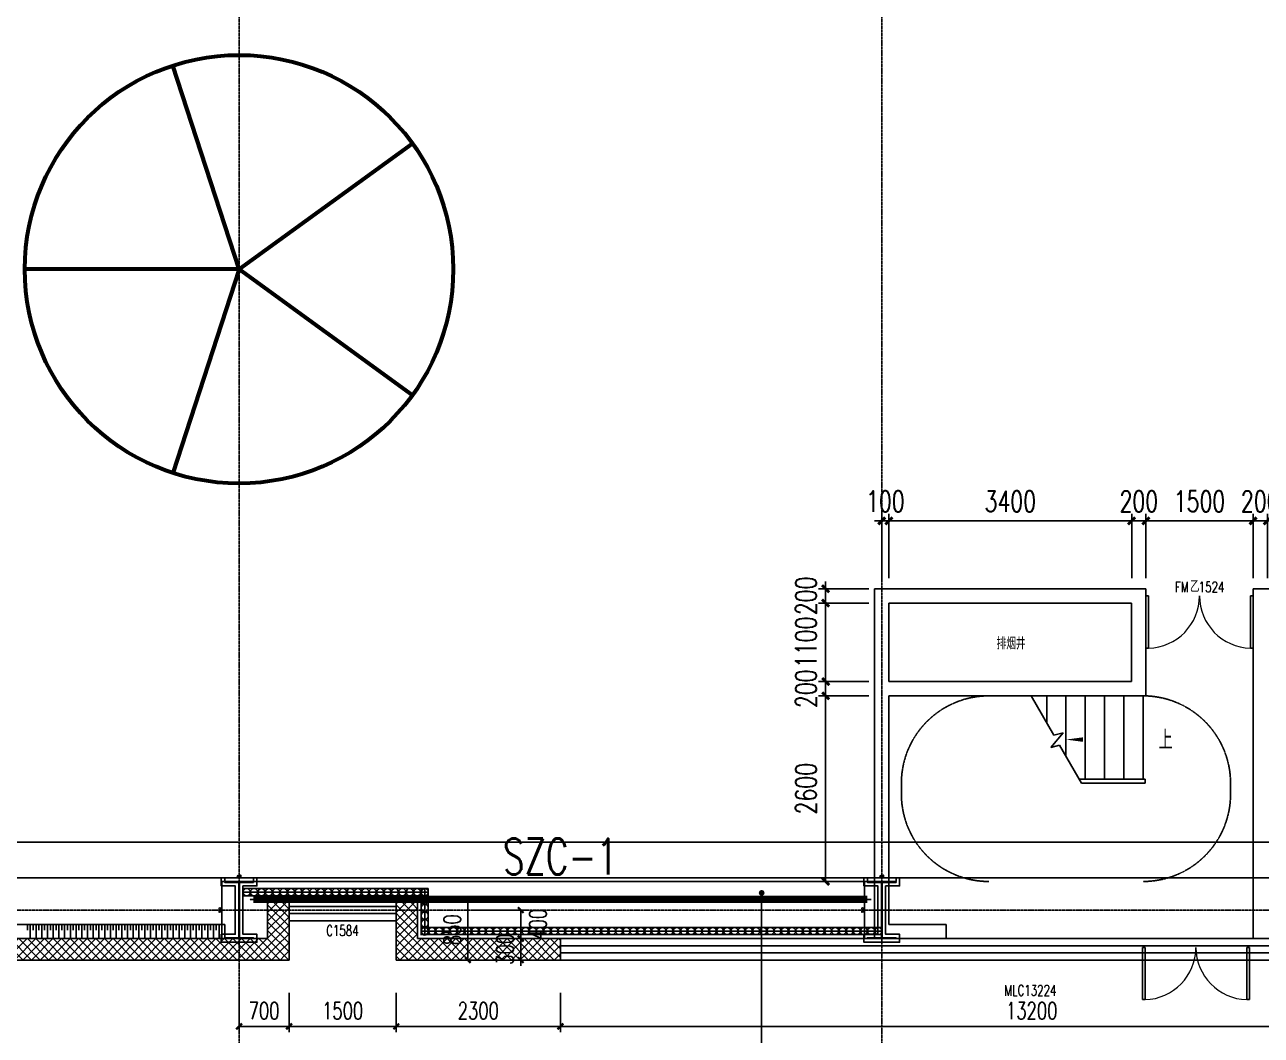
# Model space of a CAD drawing. Extents: x -954573 to 446329, y 489853 to 1226784.
# Drawn here: x -284856 to -267539, y 547166 to 561320 of the extents above; entities that cross this region are included whole.
import ezdxf
from ezdxf.enums import TextEntityAlignment as Align

# ---------------------------------------------------------------- set-up
doc = ezdxf.new("R2010")
doc.units = 0
doc.header["$LTSCALE"] = 10
doc.header["$MEASUREMENT"] = 0
for name, pattern in [('10平面$0$CENTER', [2, 1.25, -0.25, 0.25, -0.25]), ('10平面$0$DOTE', [2.42, 2, -0.2, 0.02, -0.2]), ('10平面$1$DASH', [0.35, 0.25, -0.1])]:
    doc.linetypes.add(name, pattern=pattern)
doc.layers.get('Defpoints').update_dxf_attribs({"color": 210})
for name, color, linetype in [('10平面$0$99平面图例外参$0$A-HATCH-2', 251, 'Continuous'), ('10平面$0$A-AXIS-DOTE', 8, '10平面$0$DOTE'), ('10平面$0$A-AXIS-DP', 8, 'Continuous'), ('10平面$0$A-AXIS-SYMB', 8, 'Continuous'), ('10平面$0$A-HATCH-2', 8, 'Continuous'), ('10平面$0$A-HRAIL', 8, 'Continuous'), ('10平面$0$A-LIN-V', 8, 'Continuous'), ('10平面$0$A-SFCE', 8, 'Continuous'), ('10平面$0$A-WINDOW', 8, 'Continuous'), ('10平面$0$A-加建区域', 252, 'Continuous'), ('10平面$0$AS-COLN', 8, 'Continuous'), ('10平面$0$AS-WALL', 8, 'Continuous'), ('10平面$0$DIM_SYMB', 8, 'Continuous'), ('10平面$0$DOOR_FIRE_TEXT', 7, 'Continuous'), ('10平面$0$PUB_HATCH', 8, 'Continuous'), ('10平面$0$PUB_TEXT', 8, 'Continuous'), ('10平面$0$建-窗', 8, 'Continuous'), ('10平面$0$建-门窗编号', 8, 'Continuous'), ('A-LIN-V', 9, 'Continuous')]:
    doc.layers.add(name, color=color, linetype=linetype)
doc.layers.add('10平面$0$THIN', color=7, linetype='Continuous', lineweight=0)
doc.layers.add('10平面$0$柱间支撑', color=6, linetype='10平面$0$CENTER', lineweight=0)
doc.styles.add('10平面$0$_TCH_DIM', font='SIMPLEX', dxfattribs={"bigfont": 'GBCBIG'})
doc.styles.add('10平面$0$_TCH_DIM_T3', font='SIMPLEX', dxfattribs={"width": 0.705882, "bigfont": 'GBCBIG'})
doc.styles.add('10平面$0$_TCH_WINDOW', font='SIMPLEX', dxfattribs={"height": 3.5, "bigfont": 'GBCBIG'})
doc.styles.add('10平面$0$A-WIN-LABEL', font='SIMPLEX', dxfattribs={"bigfont": 'GBCBIG'})
doc.styles.add('10平面$0$TSSD_Rein', font='tj-romans1.shx', dxfattribs={"width": 0.7, "bigfont": 'tj-hztxt.shx'})
doc.dimstyles.new('10平面$0$_TCH_ARCH&&10', dxfattribs={"dimtxt": 29.75, "dimasz": 10, "dimexe": 10, "dimexo": 10, "dimgap": 12.625, "dimtad": 1, "dimdec": 0, "dimzin": 0, "dimdsep": 46, "dimtxsty": '10平面$0$_TCH_DIM_T3', "dimblk": '10平面$0$_ArchTick', "dimcen": 0.09, "dimclrt": 7, "dimazin": 2, "dimtfac": 1, "dimtdec": 0, "dimtix": 1, "dimtmove": 2, "dimatfit": 3, "dimfxl": 0, "dimtolj": 1, "dimtzin": 0, "dimarcsym": 0})
doc.dimstyles.new('10平面$0$_TCH_ARCH&&100', dxfattribs={"dimtxt": 297.5, "dimasz": 100, "dimexe": 100, "dimexo": 100, "dimgap": 126.25, "dimtad": 1, "dimdec": 0, "dimzin": 0, "dimdsep": 46, "dimtxsty": '10平面$0$_TCH_DIM_T3', "dimblk": '10平面$0$_ArchTick', "dimcen": 0.09, "dimclrt": 7, "dimazin": 2, "dimtfac": 1, "dimtdec": 0, "dimtix": 1, "dimtmove": 2, "dimatfit": 3, "dimfxl": 0, "dimtolj": 1, "dimtzin": 0, "dimarcsym": 0})
doc.dimstyles.new('10平面$0$_TCH_ARCH&&80', dxfattribs={"dimtxt": 238, "dimasz": 80, "dimexe": 80, "dimexo": 80, "dimgap": 101, "dimtad": 1, "dimdec": 0, "dimzin": 0, "dimdsep": 46, "dimtxsty": '10平面$0$_TCH_DIM_T3', "dimblk": '10平面$0$_ArchTick', "dimcen": 0.09, "dimclrt": 7, "dimazin": 2, "dimtfac": 1, "dimtdec": 0, "dimtix": 1, "dimtmove": 2, "dimatfit": 3, "dimfxl": 0, "dimtolj": 1, "dimtzin": 0, "dimarcsym": 0})
pattern_1 = [(45, (60, 0), (-60.000061, 60.000061), []), (135, (60, 0), (-60.000061, -60.000061), [])]

# ---------------------------------------------------------------- blocks, each defined once
blk = doc.blocks.new('10平面$0$dote')
at = {"layer": '10平面$0$A-AXIS-DOTE', "ltscale": 2}
for p, q in [((-52117.8, -264080), (-52117.8, -75950)), ((-61117.8, -264080), (-61117.8, -178600)), ((98696.4, -255900), (-97273.6, -255900))]:
    blk.add_line(p, q, dxfattribs=at)
blk = doc.blocks.new('10平面$0$3243243')
at = {"layer": '10平面$0$A-AXIS-SYMB'}
blk.add_line((-274535.8, 549160), (-274535.8, 546320), dxfattribs=at)
at = {"layer": '10平面$0$A-AXIS-SYMB', "const_width": 40}
blk.add_lwpolyline([(-274535.8, 549180, 1), (-274535.8, 549140, 1)], format="xyb", close=True, dxfattribs=at)
at = {"layer": '10平面$0$A-SFCE', "color": 2, "linetype": '10平面$1$DASH'}
for p, q in [((-273004.2, 549319.9), (-281704.2, 549319.9)), ((-273004.2, 549069.9), (-281704.2, 549069.9))]:
    blk.add_line(p, q, dxfattribs=at)
blk = doc.blocks.new('10平面$0$4324324')
at = {"layer": '10平面$0$A-HATCH-2', "linetype": '10平面$1$DASH'}
for p, q in [((-312854.2, 549870), (-138054.2, 549870)), ((-312854.2, 549370), (-138054.2, 549370))]:
    blk.add_line(p, q, dxfattribs=at)
blk = doc.blocks.new('10平面$0$w4324324')
at = {"layer": '10平面$0$A-HATCH-2', "lineweight": 60}
for q in [(-1694760, 686605), (-1697614, 684532), (-1691907, 684532), (-1696524, 681178), (-1692997, 681178)]:
    blk.add_line((-1694760, 683605), q, dxfattribs=at)
blk.add_circle((-1694760, 683605), 3000, dxfattribs=at)
blk = doc.blocks.new('10平面$0$342343')
at = {"layer": '10平面$0$A-LIN-V'}
blk.add_blockref('10平面$0$w4324324', (1030710, 81556), dxfattribs=at)
blk = doc.blocks.new('10平面$0$_ArchTick')
at = {"color": 0, "linetype": 'ByBlock', "const_width": 0.4}
blk.add_lwpolyline([(-0.5, -0.5), (0.5, 0.5)], dxfattribs=at)
blk = doc.blocks.new('*D3408')
at = {"layer": '10平面$0$A-AXIS-DP', "color": 0, "lineweight": -2}
for p, q in [((-165054, 621030), (-165054, 621079)), ((-165054, 621069), (-164654, 621069)), ((-164654, 621030), (-164654, 621079))]:
    blk.add_line(p, q, dxfattribs=at)
at = {"layer": 'Defpoints', "color": 0}
for p in [(-165054, 621020), (-164654, 621069), (-164654, 621020)]:
    blk.add_point(p, dxfattribs=at)
at = {"layer": '10平面$0$A-AXIS-DP', "color": 0, "lineweight": -2, "xscale": 10, "yscale": 10, "zscale": 10, "rotation": 180}
blk.add_blockref('10平面$0$_ArchTick', (-165054, 621069), dxfattribs=at)
at = {"layer": '10平面$0$A-AXIS-DP', "color": 0, "lineweight": -2, "xscale": 10, "yscale": 10, "zscale": 10}
blk.add_blockref('10平面$0$_ArchTick', (-164654, 621069), dxfattribs=at)
at = {"layer": '10平面$0$A-AXIS-DP', "color": 7, "insert": (-164854, 621096), "char_height": 29.8, "attachment_point": 5, "style": '10平面$0$_TCH_DIM_T3'}
blk.add_mtext('\\A1;400', dxfattribs=at)
blk = doc.blocks.new('*D3409')
at = {"layer": '10平面$0$A-AXIS-DP', "color": 0, "lineweight": -2}
for p, q in [((-165064, 621020), (-165105, 621020)), ((-165095, 620220), (-165095, 621020)), ((-165064, 620220), (-165105, 620220))]:
    blk.add_line(p, q, dxfattribs=at)
at = {"layer": 'Defpoints', "color": 0}
for p in [(-165095, 621020), (-165054, 621020), (-165054, 620220)]:
    blk.add_point(p, dxfattribs=at)
at = {"layer": '10平面$0$A-AXIS-DP', "color": 0, "lineweight": -2, "xscale": 10, "yscale": 10, "zscale": 10}
for p, rotation in [((-165095, 621020), 90), ((-165095, 620220), 270)]:
    blk.add_blockref('10平面$0$_ArchTick', p, dxfattribs=dict(at, rotation=rotation))
at = {"layer": '10平面$0$A-AXIS-DP', "color": 7, "insert": (-165123, 620620), "char_height": 29.8, "attachment_point": 5, "rotation": 90, "style": '10平面$0$_TCH_DIM_T3'}
blk.add_mtext('\\A1;800', dxfattribs=at)
blk = doc.blocks.new('10平面$0$$DorLib2D$00000002')
for p, q in [((-0.5, 0), (-0.5, 0.4875)), ((-0.475, 0.4875), (-0.5, 0.4875)), ((-0.475, 0), (-0.475, 0.4875)), ((0.475, 0), (0.475, 0.4875)), ((0.475, 0.4875), (0.5, 0.4875)), ((0.5, 0), (0.5, 0.4875)), ((-0.5, 0), (-0.475, 0)), ((0.5, 0), (0.475, 0))]:
    blk.add_line(p, q)
at = {"lineweight": 13}
for centre, start, end in [((-0.4875, 0), 0, 88.53072), ((0.4875, 0), 91.46928, 180)]:
    blk.add_arc(centre, 0.4875, start, end, dxfattribs=at)
blk = doc.blocks.new('*D3497')
at = {"layer": '10平面$0$A-加建区域', "color": 0, "lineweight": -2}
for p, q in [((-272854, 554370), (-272954, 554370)), ((-272854, 553570), (-272854, 554470)), ((-272854, 554370), (-272754, 554370)), ((-272754, 553570), (-272754, 554470)), ((-272754, 554370), (-272654, 554370))]:
    blk.add_line(p, q, dxfattribs=at)
at = {"layer": 'Defpoints', "color": 0}
for p in [(-272754, 554370), (-272854, 553470), (-272754, 553470)]:
    blk.add_point(p, dxfattribs=at)
at = {"layer": '10平面$0$A-加建区域', "color": 0, "lineweight": -2, "xscale": 100, "yscale": 100, "zscale": 100}
blk.add_blockref('10平面$0$_ArchTick', (-272854, 554370), dxfattribs=at)
at = {"layer": '10平面$0$A-加建区域', "color": 0, "lineweight": -2, "xscale": 100, "yscale": 100, "zscale": 100, "rotation": 180}
blk.add_blockref('10平面$0$_ArchTick', (-272754, 554370), dxfattribs=at)
at = {"layer": '10平面$0$A-加建区域', "color": 7, "insert": (-272804, 554645), "char_height": 297.5, "attachment_point": 5, "style": '10平面$0$_TCH_DIM_T3'}
blk.add_mtext('\\A1;100', dxfattribs=at)
blk = doc.blocks.new('*D3498')
at = {"layer": '10平面$0$A-加建区域', "color": 0, "lineweight": -2}
for p, q in [((-272754, 553570), (-272754, 554470)), ((-272754, 554370), (-269354, 554370)), ((-269354, 553570), (-269354, 554470))]:
    blk.add_line(p, q, dxfattribs=at)
at = {"layer": 'Defpoints', "color": 0}
for p in [(-269354, 554370), (-272754, 553470), (-269354, 553470)]:
    blk.add_point(p, dxfattribs=at)
at = {"layer": '10平面$0$A-加建区域', "color": 0, "lineweight": -2, "xscale": 100, "yscale": 100, "zscale": 100, "rotation": 180}
blk.add_blockref('10平面$0$_ArchTick', (-272754, 554370), dxfattribs=at)
at = {"layer": '10平面$0$A-加建区域', "color": 0, "lineweight": -2, "xscale": 100, "yscale": 100, "zscale": 100}
blk.add_blockref('10平面$0$_ArchTick', (-269354, 554370), dxfattribs=at)
at = {"layer": '10平面$0$A-加建区域', "color": 7, "insert": (-271054, 554645), "char_height": 297.5, "attachment_point": 5, "style": '10平面$0$_TCH_DIM_T3'}
blk.add_mtext('\\A1;3400', dxfattribs=at)
blk = doc.blocks.new('*D3499')
at = {"layer": '10平面$0$A-加建区域', "color": 0, "lineweight": -2}
for p, q in [((-269354, 554370), (-269454, 554370)), ((-269354, 553570), (-269354, 554470)), ((-269354, 554370), (-269154, 554370)), ((-269154, 553570), (-269154, 554470)), ((-269154, 554370), (-269054, 554370))]:
    blk.add_line(p, q, dxfattribs=at)
at = {"layer": 'Defpoints', "color": 0}
for p in [(-269154, 554370), (-269354, 553470), (-269154, 553470)]:
    blk.add_point(p, dxfattribs=at)
at = {"layer": '10平面$0$A-加建区域', "color": 0, "lineweight": -2, "xscale": 100, "yscale": 100, "zscale": 100}
blk.add_blockref('10平面$0$_ArchTick', (-269354, 554370), dxfattribs=at)
at = {"layer": '10平面$0$A-加建区域', "color": 0, "lineweight": -2, "xscale": 100, "yscale": 100, "zscale": 100, "rotation": 180}
blk.add_blockref('10平面$0$_ArchTick', (-269154, 554370), dxfattribs=at)
at = {"layer": '10平面$0$A-加建区域', "color": 7, "insert": (-269254, 554645), "char_height": 297.5, "attachment_point": 5, "style": '10平面$0$_TCH_DIM_T3'}
blk.add_mtext('\\A1;200', dxfattribs=at)
blk = doc.blocks.new('*D3500')
at = {"layer": '10平面$0$A-加建区域', "color": 0, "lineweight": -2}
for p, q in [((-269154, 553570), (-269154, 554470)), ((-269154, 554370), (-267654, 554370)), ((-267654, 553570), (-267654, 554470))]:
    blk.add_line(p, q, dxfattribs=at)
at = {"layer": 'Defpoints', "color": 0}
for p in [(-267654, 554370), (-269154, 553470), (-267654, 553470)]:
    blk.add_point(p, dxfattribs=at)
at = {"layer": '10平面$0$A-加建区域', "color": 0, "lineweight": -2, "xscale": 100, "yscale": 100, "zscale": 100, "rotation": 180}
blk.add_blockref('10平面$0$_ArchTick', (-269154, 554370), dxfattribs=at)
at = {"layer": '10平面$0$A-加建区域', "color": 0, "lineweight": -2, "xscale": 100, "yscale": 100, "zscale": 100}
blk.add_blockref('10平面$0$_ArchTick', (-267654, 554370), dxfattribs=at)
at = {"layer": '10平面$0$A-加建区域', "color": 7, "insert": (-268404, 554645), "char_height": 297.5, "attachment_point": 5, "style": '10平面$0$_TCH_DIM_T3'}
blk.add_mtext('\\A1;1500', dxfattribs=at)
blk = doc.blocks.new('*D3501')
at = {"layer": '10平面$0$A-加建区域', "color": 0, "lineweight": -2}
for p, q in [((-267654, 554370), (-267754, 554370)), ((-267654, 553570), (-267654, 554470)), ((-267654, 554370), (-267454, 554370)), ((-267454, 553570), (-267454, 554470)), ((-267454, 554370), (-267354, 554370))]:
    blk.add_line(p, q, dxfattribs=at)
at = {"layer": 'Defpoints', "color": 0}
for p in [(-267454, 554370), (-267654, 553470), (-267454, 553470)]:
    blk.add_point(p, dxfattribs=at)
at = {"layer": '10平面$0$A-加建区域', "color": 0, "lineweight": -2, "xscale": 100, "yscale": 100, "zscale": 100}
blk.add_blockref('10平面$0$_ArchTick', (-267654, 554370), dxfattribs=at)
at = {"layer": '10平面$0$A-加建区域', "color": 0, "lineweight": -2, "xscale": 100, "yscale": 100, "zscale": 100, "rotation": 180}
blk.add_blockref('10平面$0$_ArchTick', (-267454, 554370), dxfattribs=at)
at = {"layer": '10平面$0$A-加建区域', "color": 7, "insert": (-267554, 554645), "char_height": 297.5, "attachment_point": 5, "style": '10平面$0$_TCH_DIM_T3'}
blk.add_mtext('\\A1;200', dxfattribs=at)
blk = doc.blocks.new('*D3504')
at = {"layer": '10平面$0$A-加建区域', "color": 0, "lineweight": -2}
for p, q in [((-273034, 551920), (-273740, 551920)), ((-273640, 549320), (-273640, 551920)), ((-273034, 549320), (-273740, 549320))]:
    blk.add_line(p, q, dxfattribs=at)
at = {"layer": 'Defpoints', "color": 0}
for p in [(-273640, 551920), (-272934, 551920), (-272934, 549320)]:
    blk.add_point(p, dxfattribs=at)
at = {"layer": '10平面$0$A-加建区域', "color": 0, "lineweight": -2, "xscale": 100, "yscale": 100, "zscale": 100}
for p, rotation in [((-273640, 551920), 90), ((-273640, 549320), 270)]:
    blk.add_blockref('10平面$0$_ArchTick', p, dxfattribs=dict(at, rotation=rotation))
at = {"layer": '10平面$0$A-加建区域', "color": 7, "insert": (-273915, 550620), "char_height": 297.5, "attachment_point": 5, "rotation": 90, "style": '10平面$0$_TCH_DIM_T3'}
blk.add_mtext('\\A1;2600', dxfattribs=at)
blk = doc.blocks.new('*D3505')
at = {"layer": '10平面$0$A-加建区域', "color": 0, "lineweight": -2}
for p, q in [((-273034, 552120), (-273740, 552120)), ((-273640, 552120), (-273640, 552220)), ((-273640, 551920), (-273640, 552120)), ((-273034, 551920), (-273740, 551920)), ((-273640, 551920), (-273640, 551820))]:
    blk.add_line(p, q, dxfattribs=at)
at = {"layer": 'Defpoints', "color": 0}
for p in [(-273640, 552120), (-272934, 552120), (-272934, 551920)]:
    blk.add_point(p, dxfattribs=at)
at = {"layer": '10平面$0$A-加建区域', "color": 0, "lineweight": -2, "xscale": 100, "yscale": 100, "zscale": 100}
for p, rotation in [((-273640, 552120), 270), ((-273640, 551920), 90)]:
    blk.add_blockref('10平面$0$_ArchTick', p, dxfattribs=dict(at, rotation=rotation))
at = {"layer": '10平面$0$A-加建区域', "color": 7, "insert": (-273915, 552020), "char_height": 297.5, "attachment_point": 5, "rotation": 90, "style": '10平面$0$_TCH_DIM_T3'}
blk.add_mtext('\\A1;200', dxfattribs=at)
blk = doc.blocks.new('*D3506')
at = {"layer": '10平面$0$A-加建区域', "color": 0, "lineweight": -2}
for p, q in [((-273034, 553220), (-273740, 553220)), ((-273640, 552120), (-273640, 553220)), ((-273034, 552120), (-273740, 552120))]:
    blk.add_line(p, q, dxfattribs=at)
at = {"layer": 'Defpoints', "color": 0}
for p in [(-273640, 553220), (-272934, 553220), (-272934, 552120)]:
    blk.add_point(p, dxfattribs=at)
at = {"layer": '10平面$0$A-加建区域', "color": 0, "lineweight": -2, "xscale": 100, "yscale": 100, "zscale": 100}
for p, rotation in [((-273640, 553220), 90), ((-273640, 552120), 270)]:
    blk.add_blockref('10平面$0$_ArchTick', p, dxfattribs=dict(at, rotation=rotation))
at = {"layer": '10平面$0$A-加建区域', "color": 7, "insert": (-273915, 552670), "char_height": 297.5, "attachment_point": 5, "rotation": 90, "style": '10平面$0$_TCH_DIM_T3'}
blk.add_mtext('\\A1;1100', dxfattribs=at)
blk = doc.blocks.new('*D3507')
at = {"layer": '10平面$0$A-加建区域', "color": 0, "lineweight": -2}
for p, q in [((-273640, 553420), (-273640, 553520)), ((-273034, 553420), (-273740, 553420)), ((-273640, 553220), (-273640, 553420)), ((-273034, 553220), (-273740, 553220)), ((-273640, 553220), (-273640, 553120))]:
    blk.add_line(p, q, dxfattribs=at)
at = {"layer": 'Defpoints', "color": 0}
for p in [(-273640, 553420), (-272934, 553420), (-272934, 553220)]:
    blk.add_point(p, dxfattribs=at)
at = {"layer": '10平面$0$A-加建区域', "color": 0, "lineweight": -2, "xscale": 100, "yscale": 100, "zscale": 100}
for p, rotation in [((-273640, 553420), 270), ((-273640, 553220), 90)]:
    blk.add_blockref('10平面$0$_ArchTick', p, dxfattribs=dict(at, rotation=rotation))
at = {"layer": '10平面$0$A-加建区域', "color": 7, "insert": (-273915, 553320), "char_height": 297.5, "attachment_point": 5, "rotation": 90, "style": '10平面$0$_TCH_DIM_T3'}
blk.add_mtext('\\A1;200', dxfattribs=at)
blk = doc.blocks.new('10平面$0$23124232432')
at = {"layer": '10平面$0$柱间支撑', "const_width": 100}
blk.add_lwpolyline([(-273054, 549070), (-281654, 549070)], dxfattribs=at)
at = {"layer": '10平面$0$THIN', "style": '10平面$0$TSSD_Rein', "width": 0.7}
blk.add_text('SZC-1', height=500, dxfattribs=at).set_placement((-277354, 549270), align=Align.BOTTOM_CENTER)
blk = doc.blocks.new('10平面$0$99平面图例外参$0$$LinePat$填挖边坡')
at = {"color": 0}
for p, q in [((0, 0), (0, -1500)), ((300, 0), (300, -600))]:
    blk.add_line(p, q, dxfattribs=at)
at = {"layer": 'Defpoints', "color": 0}
blk.add_point((600, 0), dxfattribs=at)
blk = doc.blocks.new('10平面$0$99平面图例外参$0$$LinePat$圆环')
for points in [[(0, 150), (300, 150)], [(0, 0), (300, 0)], [(0, -150), (300, -150)]]:
    blk.add_lwpolyline(points)
at = {"color": 0}
blk.add_circle((150, 0), 150, dxfattribs=at)
blk = doc.blocks.new('10平面$0$34242343243')
at = {"layer": '10平面$0$A-LIN-V'}
for q in [(-313254, 548720), (-282054, 548532)]:
    blk.add_line((-282054, 548720), q, dxfattribs=at)
at = {"layer": '10平面$0$99平面图例外参$0$A-HATCH-2', "color": 203, "xscale": -0.1335034007147995, "yscale": 0.1333333333333333, "zscale": 0.1333333333333333, "rotation": 9.563318506210876e-10}
for p in [(-284778, 548720), (-284698, 548720), (-284617, 548720), (-284537, 548720), (-284457, 548720), (-284377, 548720), (-284297, 548720), (-284217, 548720), (-284137, 548720), (-284057, 548720), (-283977, 548720), (-283897, 548720), (-283816, 548720), (-283736, 548720), (-283656, 548720), (-283576, 548720), (-283496, 548720), (-283416, 548720), (-283336, 548720), (-283256, 548720), (-283176, 548720), (-283096, 548720), (-283015, 548720), (-282935, 548720), (-282855, 548720), (-282775, 548720), (-282695, 548720), (-282615, 548720), (-282535, 548720), (-282455, 548720), (-282375, 548720), (-282294, 548720), (-282214, 548720), (-282134, 548720), (-282054, 548720)]:
    blk.add_blockref('10平面$0$99平面图例外参$0$$LinePat$填挖边坡', p, dxfattribs=at)
at = {"layer": '10平面$0$A-HRAIL', "yscale": 0.3333333333333333, "zscale": 0.3333333333333333}
for p, xscale, rotation in [((-281696, 549170), 0.3461333288391431, 180), ((-281593, 549170), 0.3461333288391431, 180), ((-281489, 549170), 0.3461333288391431, 180), ((-281385, 549170), 0.3461333288391431, 180), ((-281281, 549170), 0.3461333288391431, 180), ((-281177, 549170), 0.3461333288391431, 180), ((-281073, 549170), 0.3461333288391431, 180), ((-280969, 549170), 0.3461333288391431, 180), ((-280866, 549170), 0.3461333288391431, 180), ((-280762, 549170), 0.3461333288391431, 180), ((-280658, 549170), 0.3461333288391431, 180), ((-280554, 549170), 0.3461333288391431, 180), ((-280450, 549170), 0.3461333288391431, 180), ((-280346, 549170), 0.3461333288391431, 180), ((-280243, 549170), 0.3461333288391431, 180), ((-280139, 549170), 0.3461333288391431, 180), ((-280035, 549170), 0.3461333288391431, 180), ((-279931, 549170), 0.3461333288391431, 180), ((-279827, 549170), 0.3461333288391431, 180), ((-279723, 549170), 0.3461333288391431, 180), ((-279620, 549170), 0.3461333288391431, 180), ((-279516, 549170), 0.3461333288391431, 180), ((-279412, 549170), 0.3461333288391431, 180), ((-279308, 549170), 0.3461333288391431, 180), ((-279204, 549170), 0.3461333288391431, 180), ((-279254, 549220), 0.3611111227129974, 270), ((-279254, 549112), 0.3611111227129974, 270), ((-279254, 549003), 0.3611111227129974, 270), ((-279254, 548895), 0.3611111227129974, 270), ((-279254, 548787), 0.3611111227129974, 270), ((-279254, 548678), 0.3611111227129974, 270), ((-279203, 548626), 0.336163315173153, 180.0000000002036), ((-279102, 548626), 0.336163315173153, 180.0000000002036), ((-279002, 548626), 0.336163315173153, 180.0000000002036), ((-278901, 548626), 0.336163315173153, 180.0000000002036), ((-278800, 548626), 0.336163315173153, 180.0000000002036), ((-278699, 548626), 0.336163315173153, 180.0000000002036), ((-278598, 548626), 0.336163315173153, 180.0000000002036), ((-278497, 548626), 0.336163315173153, 180.0000000002036), ((-278397, 548626), 0.336163315173153, 180.0000000002036), ((-278296, 548626), 0.336163315173153, 180.0000000002036), ((-278195, 548626), 0.336163315173153, 180.0000000002036), ((-278094, 548626), 0.336163315173153, 180.0000000002036), ((-277993, 548626), 0.336163315173153, 180.0000000002036), ((-277892, 548626), 0.336163315173153, 180.0000000002036), ((-277791, 548626), 0.336163315173153, 180.0000000002036), ((-277691, 548626), 0.336163315173153, 180.0000000002036), ((-277590, 548626), 0.336163315173153, 180.0000000002036), ((-277489, 548626), 0.336163315173153, 180.0000000002036), ((-277388, 548626), 0.336163315173153, 180.0000000002036), ((-277287, 548626), 0.336163315173153, 180.0000000002036), ((-277186, 548626), 0.336163315173153, 180.0000000002036), ((-277086, 548626), 0.336163315173153, 180.0000000002036), ((-276985, 548626), 0.336163315173153, 180.0000000002036), ((-276884, 548626), 0.336163315173153, 180.0000000002036), ((-276783, 548626), 0.336163315173153, 180.0000000002036), ((-276682, 548626), 0.336163315173153, 180.0000000002036), ((-276581, 548626), 0.336163315173153, 180.0000000002036), ((-276480, 548626), 0.336163315173153, 180.0000000002036), ((-276380, 548626), 0.336163315173153, 180.0000000002036), ((-276279, 548626), 0.336163315173153, 180.0000000002036), ((-276178, 548626), 0.336163315173153, 180.0000000002036), ((-276077, 548626), 0.336163315173153, 180.0000000002036), ((-275976, 548626), 0.336163315173153, 180.0000000002036), ((-275875, 548626), 0.336163315173153, 180.0000000002036), ((-275774, 548626), 0.336163315173153, 180.0000000002036), ((-275674, 548626), 0.336163315173153, 180.0000000002036), ((-275573, 548626), 0.336163315173153, 180.0000000002036), ((-275472, 548626), 0.336163315173153, 180.0000000002036), ((-275371, 548626), 0.336163315173153, 180.0000000002036), ((-275270, 548626), 0.336163315173153, 180.0000000002036), ((-275169, 548626), 0.336163315173153, 180.0000000002036), ((-275069, 548626), 0.336163315173153, 180.0000000002036), ((-274968, 548626), 0.336163315173153, 180.0000000002036), ((-274867, 548626), 0.336163315173153, 180.0000000002036), ((-274766, 548626), 0.336163315173153, 180.0000000002036), ((-274665, 548626), 0.336163315173153, 180.0000000002036), ((-274564, 548626), 0.336163315173153, 180.0000000002036), ((-274463, 548626), 0.336163315173153, 180.0000000002036), ((-274363, 548626), 0.336163315173153, 180.0000000002036), ((-274262, 548626), 0.336163315173153, 180.0000000002036), ((-274161, 548626), 0.336163315173153, 180.0000000002036), ((-274060, 548626), 0.336163315173153, 180.0000000002036), ((-273959, 548626), 0.336163315173153, 180.0000000002036), ((-273858, 548626), 0.336163315173153, 180.0000000002036), ((-273757, 548626), 0.336163315173153, 180.0000000002036), ((-273657, 548626), 0.336163315173153, 180.0000000002036), ((-273556, 548626), 0.336163315173153, 180.0000000002036), ((-273455, 548626), 0.336163315173153, 180.0000000002036), ((-273354, 548626), 0.336163315173153, 180.0000000002036), ((-273253, 548626), 0.336163315173153, 180.0000000002036), ((-273152, 548626), 0.336163315173153, 180.0000000002036), ((-273052, 548626), 0.336163315173153, 180.0000000002036), ((-272951, 548626), 0.336163315173153, 180.0000000002036), ((-272850, 548626), 0.336163315173153, 180.0000000002036)]:
    blk.add_blockref('10平面$0$99平面图例外参$0$$LinePat$圆环', p, dxfattribs=dict(at, xscale=xscale, rotation=rotation))
blk = doc.blocks.new('*D3820')
at = {"layer": '10平面$0$A-AXIS-DP', "color": 0, "lineweight": -2}
for p, q in [((-279090, 549070), (-278570, 549070)), ((-278650, 548220), (-278650, 549070)), ((-279090, 548220), (-278570, 548220))]:
    blk.add_line(p, q, dxfattribs=at)
at = {"layer": 'Defpoints', "color": 0}
for p in [(-279170, 549070), (-278650, 549070), (-279170, 548220)]:
    blk.add_point(p, dxfattribs=at)
at = {"layer": '10平面$0$A-AXIS-DP', "color": 0, "lineweight": -2, "xscale": 80, "yscale": 80, "zscale": 80}
for p, rotation in [((-278650, 549070), 90), ((-278650, 548220), 270)]:
    blk.add_blockref('10平面$0$_ArchTick', p, dxfattribs=dict(at, rotation=rotation))
at = {"layer": '10平面$0$A-AXIS-DP', "color": 7, "insert": (-278870, 548645), "char_height": 238, "attachment_point": 5, "rotation": 90, "style": '10平面$0$_TCH_DIM_T3'}
blk.add_mtext('\\A1;850', dxfattribs=at)
blk = doc.blocks.new('*D3896')
at = {"layer": '10平面$0$A-AXIS-DP', "color": 0, "lineweight": -2}
for p, q in [((-277910, 548520), (-277910, 548600)), ((-278604, 548520), (-277830, 548520)), ((-277910, 548220), (-277910, 548520)), ((-278604, 548220), (-277830, 548220)), ((-277910, 548220), (-277910, 548140))]:
    blk.add_line(p, q, dxfattribs=at)
at = {"layer": 'Defpoints', "color": 0}
for p in [(-278684, 548520), (-277910, 548520), (-278684, 548220)]:
    blk.add_point(p, dxfattribs=at)
at = {"layer": '10平面$0$A-AXIS-DP', "color": 0, "lineweight": -2, "xscale": 80, "yscale": 80, "zscale": 80}
for p, rotation in [((-277910, 548520), 270), ((-277910, 548220), 90)]:
    blk.add_blockref('10平面$0$_ArchTick', p, dxfattribs=dict(at, rotation=rotation))
at = {"layer": '10平面$0$A-AXIS-DP', "color": 7, "insert": (-278130, 548370), "char_height": 238, "attachment_point": 5, "rotation": 90, "style": '10平面$0$_TCH_DIM_T3'}
blk.add_mtext('\\A1;300', dxfattribs=at)
blk = doc.blocks.new('*D3897')
at = {"layer": '10平面$0$A-AXIS-DP', "color": 0, "lineweight": -2}
for p, q in [((-278604, 548920), (-277830, 548920)), ((-277910, 548520), (-277910, 548920)), ((-278604, 548520), (-277830, 548520))]:
    blk.add_line(p, q, dxfattribs=at)
at = {"layer": 'Defpoints', "color": 0}
for p in [(-278684, 548920), (-277910, 548920), (-278684, 548520)]:
    blk.add_point(p, dxfattribs=at)
at = {"layer": '10平面$0$A-AXIS-DP', "color": 0, "lineweight": -2, "xscale": 80, "yscale": 80, "zscale": 80}
for p, rotation in [((-277910, 548920), 90), ((-277910, 548520), 270)]:
    blk.add_blockref('10平面$0$_ArchTick', p, dxfattribs=dict(at, rotation=rotation))
at = {"layer": '10平面$0$A-AXIS-DP', "color": 7, "insert": (-277670, 548720), "char_height": 238, "attachment_point": 5, "rotation": 90, "style": '10平面$0$_TCH_DIM_T3'}
blk.add_mtext('\\A1;400', dxfattribs=at)
blk = doc.blocks.new('*D4090')
at = {"layer": '10平面$0$A-AXIS-DP', "color": 0, "lineweight": -2}
for p, q in [((-281854, 547760), (-281854, 547210)), ((-281154, 547760), (-281154, 547210)), ((-281854, 547290), (-281154, 547290))]:
    blk.add_line(p, q, dxfattribs=at)
at = {"layer": 'Defpoints', "color": 0}
for p in [(-281854, 547840), (-281154, 547840), (-281154, 547290)]:
    blk.add_point(p, dxfattribs=at)
at = {"layer": '10平面$0$A-AXIS-DP', "color": 0, "lineweight": -2, "xscale": 80, "yscale": 80, "zscale": 80, "rotation": 180}
blk.add_blockref('10平面$0$_ArchTick', (-281854, 547290), dxfattribs=at)
at = {"layer": '10平面$0$A-AXIS-DP', "color": 0, "lineweight": -2, "xscale": 80, "yscale": 80, "zscale": 80}
blk.add_blockref('10平面$0$_ArchTick', (-281154, 547290), dxfattribs=at)
at = {"layer": '10平面$0$A-AXIS-DP', "color": 7, "insert": (-281504, 547510), "char_height": 238, "attachment_point": 5, "style": '10平面$0$_TCH_DIM_T3'}
blk.add_mtext('\\A1;700', dxfattribs=at)
blk = doc.blocks.new('*D4091')
at = {"layer": '10平面$0$A-AXIS-DP', "color": 0, "lineweight": -2}
for p, q in [((-281154, 547760), (-281154, 547210)), ((-279654, 547760), (-279654, 547210)), ((-281154, 547290), (-279654, 547290))]:
    blk.add_line(p, q, dxfattribs=at)
at = {"layer": 'Defpoints', "color": 0}
for p in [(-281154, 547840), (-279654, 547840), (-279654, 547290)]:
    blk.add_point(p, dxfattribs=at)
at = {"layer": '10平面$0$A-AXIS-DP', "color": 0, "lineweight": -2, "xscale": 80, "yscale": 80, "zscale": 80, "rotation": 180}
blk.add_blockref('10平面$0$_ArchTick', (-281154, 547290), dxfattribs=at)
at = {"layer": '10平面$0$A-AXIS-DP', "color": 0, "lineweight": -2, "xscale": 80, "yscale": 80, "zscale": 80}
blk.add_blockref('10平面$0$_ArchTick', (-279654, 547290), dxfattribs=at)
at = {"layer": '10平面$0$A-AXIS-DP', "color": 7, "insert": (-280404, 547510), "char_height": 238, "attachment_point": 5, "style": '10平面$0$_TCH_DIM_T3'}
blk.add_mtext('\\A1;1500', dxfattribs=at)
blk = doc.blocks.new('*D4092')
at = {"layer": '10平面$0$A-AXIS-DP', "color": 0, "lineweight": -2}
for p, q in [((-279654, 547760), (-279654, 547210)), ((-277354, 547760), (-277354, 547210)), ((-279654, 547290), (-277354, 547290))]:
    blk.add_line(p, q, dxfattribs=at)
at = {"layer": 'Defpoints', "color": 0}
for p in [(-279654, 547840), (-277354, 547840), (-277354, 547290)]:
    blk.add_point(p, dxfattribs=at)
at = {"layer": '10平面$0$A-AXIS-DP', "color": 0, "lineweight": -2, "xscale": 80, "yscale": 80, "zscale": 80, "rotation": 180}
blk.add_blockref('10平面$0$_ArchTick', (-279654, 547290), dxfattribs=at)
at = {"layer": '10平面$0$A-AXIS-DP', "color": 0, "lineweight": -2, "xscale": 80, "yscale": 80, "zscale": 80}
blk.add_blockref('10平面$0$_ArchTick', (-277354, 547290), dxfattribs=at)
at = {"layer": '10平面$0$A-AXIS-DP', "color": 7, "insert": (-278504, 547510), "char_height": 238, "attachment_point": 5, "style": '10平面$0$_TCH_DIM_T3'}
blk.add_mtext('\\A1;2300', dxfattribs=at)
blk = doc.blocks.new('*D4093')
at = {"layer": '10平面$0$A-AXIS-DP', "color": 0, "lineweight": -2}
for p, q in [((-277354, 547760), (-277354, 547210)), ((-264154, 547760), (-264154, 547210)), ((-277354, 547290), (-264154, 547290))]:
    blk.add_line(p, q, dxfattribs=at)
at = {"layer": 'Defpoints', "color": 0}
for p in [(-277354, 547840), (-264154, 547840), (-264154, 547290)]:
    blk.add_point(p, dxfattribs=at)
at = {"layer": '10平面$0$A-AXIS-DP', "color": 0, "lineweight": -2, "xscale": 80, "yscale": 80, "zscale": 80, "rotation": 180}
blk.add_blockref('10平面$0$_ArchTick', (-277354, 547290), dxfattribs=at)
at = {"layer": '10平面$0$A-AXIS-DP', "color": 0, "lineweight": -2, "xscale": 80, "yscale": 80, "zscale": 80}
blk.add_blockref('10平面$0$_ArchTick', (-264154, 547290), dxfattribs=at)
at = {"layer": '10平面$0$A-AXIS-DP', "color": 7, "insert": (-270754, 547510), "char_height": 238, "attachment_point": 5, "style": '10平面$0$_TCH_DIM_T3'}
blk.add_mtext('\\A1;13200', dxfattribs=at)
blk = doc.blocks.new('10平面$0$WINDOW2DLIB$DYNSTYLE$00000005')
at = {"color": 0}
for points in [[(-0.5, 0.5), (-0.5, -0.5)], [(-0.5, 0.5), (0.5, 0.5)], [(0.5, -0.5), (0.5, 0.5)], [(0.5, 0.1667), (-0.5, 0.1667)], [(0.5, -0.1667), (-0.5, -0.1667)], [(-0.5, -0.5), (0.5, -0.5)]]:
    blk.add_lwpolyline(points, dxfattribs=at)
blk = doc.blocks.new('10平面$0$w42343243')
at = {"layer": '10平面$0$A-HATCH-2'}
blk.add_lwpolyline([(-165104.2, 621070), (-164604.2, 621070), (-164604.2, 620958), (-164800.2, 620958), (-164800.2, 620282), (-164604.2, 620282), (-164604.2, 620170), (-165104.2, 620170), (-165104.2, 620282), (-164908.2, 620282), (-164908.2, 620958), (-165104.2, 620958)], close=True, dxfattribs=at)
at = {"layer": '10平面$0$AS-COLN', "color": 3}
blk.add_lwpolyline([(-165054.2, 621020), (-164654.2, 621020), (-164654.2, 621008), (-164850.2, 621008), (-164850.2, 620232), (-164654.2, 620232), (-164654.2, 620220), (-165054.2, 620220), (-165054.2, 620232), (-164858.2, 620232), (-164858.2, 621008), (-165054.2, 621008)], close=True, dxfattribs=at)
at = {"layer": '10平面$0$A-AXIS-DP'}
for p1, p2, distance, picture, middle in [((-165054.2, 620220), (-165054.2, 621020), 41.2, '*D3409', (-165122.9, 620620)), ((-165054.2, 621020), (-164654.2, 621020), 48.8, '*D3408', (-164854.2, 621096.2))]:
    dim = blk.add_aligned_dim(p1=p1, p2=p2, distance=distance, dimstyle='10平面$0$_TCH_ARCH&&10', dxfattribs=at)
    dim.commit()
    dim.dimension.update_dxf_attribs({"geometry": picture, "text_midpoint": middle})
blk = doc.blocks.new('10平面$0$42343')
at = {"layer": '10平面$0$A-WINDOW'}
for p in [(-117000, -71700), (-108000, -71700)]:
    blk.add_blockref('10平面$0$w42343243', p, dxfattribs=at)
blk = doc.blocks.new('10平面$0$333')
at = {"layer": '10平面$0$A-SFCE', "color": 9, "linetype": '10平面$1$DASH'}
for p, q in [((-272579.2, 550545.1), (-272579.2, 550695.1)), ((-267969.2, 550545.1), (-267969.2, 550695.1))]:
    blk.add_line(p, q, dxfattribs=at)
for points in [[(-271354.2, 551920.1, 0.4142136), (-272579.2, 550695.1)], [(-269194.2, 551920.1, -0.4142136), (-267969.2, 550695.1)], [(-271354.2, 549320.1, -0.4142136), (-272579.2, 550545.1)], [(-269194.2, 549320.1, 0.4142136), (-267969.2, 550545.1)]]:
    blk.add_lwpolyline(points, format="xyb", dxfattribs=at)
at = {"layer": '10平面$0$A-加建区域'}
for p, q in [((-272954.2, 553420), (-272954.2, 552020.1)), ((-269254.2, 553420), (-272954.2, 553420)), ((-269154.2, 553420), (-269254.2, 553420)), ((-269154.2, 553220), (-269154.2, 553420)), ((-267554.2, 553420), (-267654.2, 553420)), ((-267654.2, 553420), (-267654.2, 553220)), ((-263754.2, 553420), (-267554.2, 553420)), ((-272754.2, 553220), (-272754.2, 552120.1)), ((-269354.2, 553220), (-272754.2, 553220)), ((-269354.2, 553220), (-269354.2, 552120.1)), ((-269154.2, 553220), (-269154.2, 551920.1)), ((-267654.2, 553220), (-267654.2, 549220)), ((-269354.2, 552120.1), (-272754.2, 552120.1)), ((-272954.2, 552020.1), (-272954.2, 548619.9)), ((-269154.2, 551920.1), (-272754.2, 551920.1)), ((-272754.2, 551920.1), (-272754.2, 548719.9)), ((-269194.2, 551920.1), (-270762.8, 551920.1)), ((-270762.8, 551920.1), (-270444.1, 551368.1)), ((-270544.2, 551541.4), (-270544.2, 551920.1)), ((-270274.2, 551073.7), (-270274.2, 551920.1)), ((-270004.2, 550755.1), (-270004.2, 551920.1)), ((-269734.2, 550755.1), (-269734.2, 551920.1)), ((-269464.2, 550755.1), (-269464.2, 551920.1)), ((-269194.2, 550755.1), (-269194.2, 551920.1)), ((-270313.7, 551403), (-270486.6, 551197)), ((-270444.1, 551368.1), (-270313.7, 551403)), ((-270486.6, 551197), (-270364.3, 551229.8)), ((-270364.3, 551229.8), (-270055.6, 550695.1)), ((-269164.2, 550755.1), (-270090.2, 550755.1)), ((-269194.2, 550695.1), (-270055.6, 550695.1)), ((-269164.2, 550695.1), (-270055.6, 550695.1)), ((-269164.2, 550695.1), (-269164.2, 550755.1)), ((-267654.2, 549220), (-267654.2, 548519.9)), ((-272954.2, 548619.9), (-272954.2, 548519.9)), ((-271954.2, 548719.9), (-272754.2, 548719.9)), ((-271954.2, 548519.9), (-271954.2, 548719.9)), ((-272754.2, 548519.9), (-272954.2, 548519.9)), ((-271954.2, 548519.9), (-272754.2, 548519.9)), ((-272754.2, 548519.9), (-272754.2, 548519.9)), ((-266654.2, 548519.9), (-267654.2, 548519.9))]:
    blk.add_line(p, q, dxfattribs=at)
at = {"layer": '10平面$0$DIM_SYMB'}
blk.add_lwpolyline([(-269059.2, 551307.6, 0, 0, 0), (-270274.2, 551307.6, 0, 64, 0), (-270034.2, 551307.6, 0, 0, 0)], format="xyseb", dxfattribs=at)
at = {"layer": '10平面$0$A-加建区域', "xscale": 1500, "yscale": 1500, "rotation": 179.9999999990623}
for p, zscale in [((-268404.2, 553320), 200), ((-268454.2, 548396.3), 100)]:
    blk.add_blockref('10平面$0$$DorLib2D$00000002', p, dxfattribs=dict(at, zscale=zscale))
at = {"layer": '10平面$0$DOOR_FIRE_TEXT', "style": '10平面$0$_TCH_WINDOW', "width": 0.705882}
for s, p in [('FM', (-268748.1, 553370)), ('1524', (-268415.2, 553370))]:
    blk.add_text(s, height=148.75, rotation=360, dxfattribs=at).set_placement(p)
at = {"layer": '10平面$0$DOOR_FIRE_TEXT', "style": '10平面$0$_TCH_WINDOW'}
blk.add_text('乙', height=168.8, rotation=360, dxfattribs=at).set_placement((-268538.1, 553370))
blk.add_text('排烟井', height=168.79, dxfattribs=at).set_placement((-271245.2, 552570))
at = {"layer": '10平面$0$PUB_TEXT', "style": '10平面$0$_TCH_DIM'}
blk.add_text('上', height=270.1, dxfattribs=at).set_placement((-268975.2, 551167.6))
at = {"layer": '10平面$0$A-加建区域'}
for p1, p2, distance, picture, middle in [((-272854.2, 553470), (-272754.2, 553470), 900, '*D3497', (-272804.2, 554645)), ((-272754.2, 553470), (-269354.2, 553470), 900, '*D3498', (-271054.2, 554645)), ((-269354.2, 553470), (-269154.2, 553470), 900, '*D3499', (-269254.2, 554645)), ((-269154.2, 553470), (-267654.2, 553470), 900, '*D3500', (-268404.2, 554645)), ((-267654.2, 553470), (-267454.2, 553470), 900, '*D3501', (-267554.2, 554645)), ((-272934.2, 553220), (-272934.2, 553420), 705.8, '*D3507', (-273915, 553320)), ((-272934.2, 552120.1), (-272934.2, 553220), 705.8, '*D3506', (-273915, 552670)), ((-272934.2, 551920.1), (-272934.2, 552120.1), 705.8, '*D3505', (-273915, 552020.1)), ((-272934.2, 549320.1), (-272934.2, 551920.1), 705.8, '*D3504', (-273915, 550620.1))]:
    dim = blk.add_aligned_dim(p1=p1, p2=p2, distance=distance, dimstyle='10平面$0$_TCH_ARCH&&100', dxfattribs=at)
    dim.commit()
    dim.dimension.update_dxf_attribs({"geometry": picture, "text_midpoint": middle})
blk = doc.blocks.new('10平面')
at = {"layer": '10平面$0$PUB_HATCH'}
h = blk.add_hatch(dxfattribs=at)
h.set_pattern_fill('多孔材料', color=256, scale=30, style=0)
h.set_pattern_definition(pattern_1)
h.paths.add_polyline_path([(-281154.2, 548770), (-281154.2, 549070), (-281454.2, 549070)])
h = blk.add_hatch(dxfattribs=at)
h.set_pattern_fill('多孔材料', color=256, scale=30, style=0)
h.set_pattern_definition(pattern_1)
h.paths.add_polyline_path([(-281154.2, 548770), (-281454.2, 549070), (-281454.2, 548519.9), (-281154.2, 548219.9)])
h = blk.add_hatch(dxfattribs=at)
h.set_pattern_fill('多孔材料', color=256, scale=30, style=0)
h.set_pattern_definition(pattern_1)
h.paths.add_polyline_path([(-279354.2, 549070), (-279654.2, 549070), (-279654.2, 548770)])
h = blk.add_hatch(dxfattribs=at)
h.set_pattern_fill('多孔材料', color=256, scale=30, style=0)
h.set_pattern_definition(pattern_1)
h.paths.add_polyline_path([(-279354.2, 549070), (-279654.2, 548770), (-279654.2, 548520), (-279504.2, 548370), (-279354.2, 548519.9)])
h = blk.add_hatch(dxfattribs=at)
h.set_pattern_fill('多孔材料', color=256, scale=30, style=0)
h.set_pattern_definition(pattern_1)
h.paths.add_polyline_path([(-281154.2, 548219.9), (-281454.2, 548519.9), (-313454.2, 548519.9), (-313754.2, 548219.9)])
h = blk.add_hatch(dxfattribs=at)
h.set_pattern_fill('多孔材料', color=256, scale=30, style=0)
h.set_pattern_definition(pattern_1)
h.paths.add_polyline_path([(-279654.2, 548220), (-279504.2, 548220), (-279504.2, 548370), (-279654.2, 548520)])
h = blk.add_hatch(dxfattribs=at)
h.set_pattern_fill('多孔材料', color=256, scale=30, style=0)
h.set_pattern_definition(pattern_1)
h.paths.add_polyline_path([(-279504.2, 548219.9), (-277354.2, 548219.9), (-277354.2, 548519.9), (-279354.2, 548519.9), (-279504.2, 548370)])
at = {"layer": '10平面$0$AS-WALL'}
for p, q in [((-281154.2, 549070), (-281454.2, 549070)), ((-281454.2, 549070), (-281454.2, 548519.9)), ((-281154.2, 548770), (-281154.2, 549070)), ((-279354.2, 549070), (-279654.2, 549070)), ((-279654.2, 549070), (-279654.2, 548770)), ((-279354.2, 549070), (-279354.2, 548519.9)), ((-281154.2, 548770), (-281154.2, 548219.9)), ((-279654.2, 548770), (-279654.2, 548520)), ((-281454.2, 548519.9), (-313454.2, 548519.9)), ((-279654.2, 548520), (-279654.2, 548520)), ((-279654.2, 548520), (-279654.2, 548220)), ((-277354.2, 548519.9), (-279354.2, 548519.9)), ((-277354.2, 548219.9), (-277354.2, 548519.9)), ((-281154.2, 548219.9), (-313754.2, 548219.9)), ((-279654.2, 548220), (-279504.2, 548220)), ((-279504.2, 548219.9), (-277354.2, 548219.9))]:
    blk.add_line(p, q, dxfattribs=at)
at = {"layer": '10平面$0$A-AXIS-DP'}
for name in ['10平面$0$3243243', '10平面$0$333']:
    blk.add_blockref(name, (0, 0), dxfattribs=at)
at = {"layer": '10平面$0$A-LIN-V', "rotation": 90}
blk.add_blockref('10平面$0$342343', (483306.5, 1221945), dxfattribs=at)
at = {"layer": '10平面$0$A-WINDOW'}
for name in ['10平面$0$42343', '10平面$0$4324324']:
    blk.add_blockref(name, (0, 0), dxfattribs=at)
at = {"layer": '10平面$0$AS-WALL'}
blk.add_blockref('10平面$0$dote', (-220736.4, 804820), dxfattribs=at)
at = {"layer": '10平面$0$DIM_SYMB'}
blk.add_blockref('10平面$0$34242343243', (0, 0), dxfattribs=at)
at = {"layer": '10平面$0$建-窗'}
ref = blk.add_blockref('10平面$0$WINDOW2DLIB$DYNSTYLE$00000005', (-280404.2, 548920), dxfattribs=dict(at, xscale=-1500, yscale=-300, zscale=300, rotation=180.0000000000445))
ref.add_attrib('A', 'C1584', (-280634.2, 548558.1), dxfattribs={"layer": '10平面$0$建-门窗编号', "height": 148.75, "style": '10平面$0$A-WIN-LABEL', "width": 0.705882})
ref = blk.add_blockref('10平面$0$WINDOW2DLIB$DYNSTYLE$00000005', (-270754.2, 548369.9), dxfattribs=dict(at, xscale=13200, yscale=-300, zscale=300, rotation=179.9999999996995))
ref.add_attrib('A', 'MLC13224', (-271136.7, 547720.6), dxfattribs={"layer": '10平面$0$建-门窗编号', "height": 148.75, "rotation": 360, "style": '10平面$0$A-WIN-LABEL', "width": 0.705882})
at = {"layer": '10平面$0$柱间支撑'}
blk.add_blockref('10平面$0$23124232432', (0, 0), dxfattribs=at)
at = {"layer": '10平面$0$A-AXIS-DP'}
for p1, p2, distance, picture, middle in [((-279170, 548219.9), (-279170, 549070), -520, '*D3820', (-278870, 548645)), ((-278684.2, 548219.9), (-278684.2, 548519.9), -774.2, '*D3896', (-278130, 548369.9)), ((-281854.2, 547840), (-281154.2, 547840), -550, '*D4090', (-281504.2, 547510)), ((-281154.2, 547840), (-279654.2, 547840), -550, '*D4091', (-280404.2, 547510)), ((-279654.2, 547840), (-277354.2, 547840), -550, '*D4092', (-278504.2, 547510)), ((-277354.2, 547840), (-264154.2, 547840), -550, '*D4093', (-270754.2, 547510))]:
    dim = blk.add_aligned_dim(p1=p1, p2=p2, distance=distance, dimstyle='10平面$0$_TCH_ARCH&&80', dxfattribs=at)
    dim.commit()
    dim.dimension.update_dxf_attribs({"geometry": picture, "text_midpoint": middle})
dim = blk.add_linear_dim(base=(-277910, 548920), p1=(-278684.2, 548519.9), p2=(-278684.2, 548920), angle=90, dimstyle='10平面$0$_TCH_ARCH&&80', dxfattribs=at)
dim.commit()
dim.dimension.update_dxf_attribs({"geometry": '*D3897', "text_midpoint": (-277670, 548720), "dimtype": 129})

msp = doc.modelspace()

# ---------------------------------------------------------------- block references
at = {"layer": 'A-LIN-V'}
msp.add_blockref('10平面', (0, 0), dxfattribs=at)

doc.saveas('drawing.dxf')
